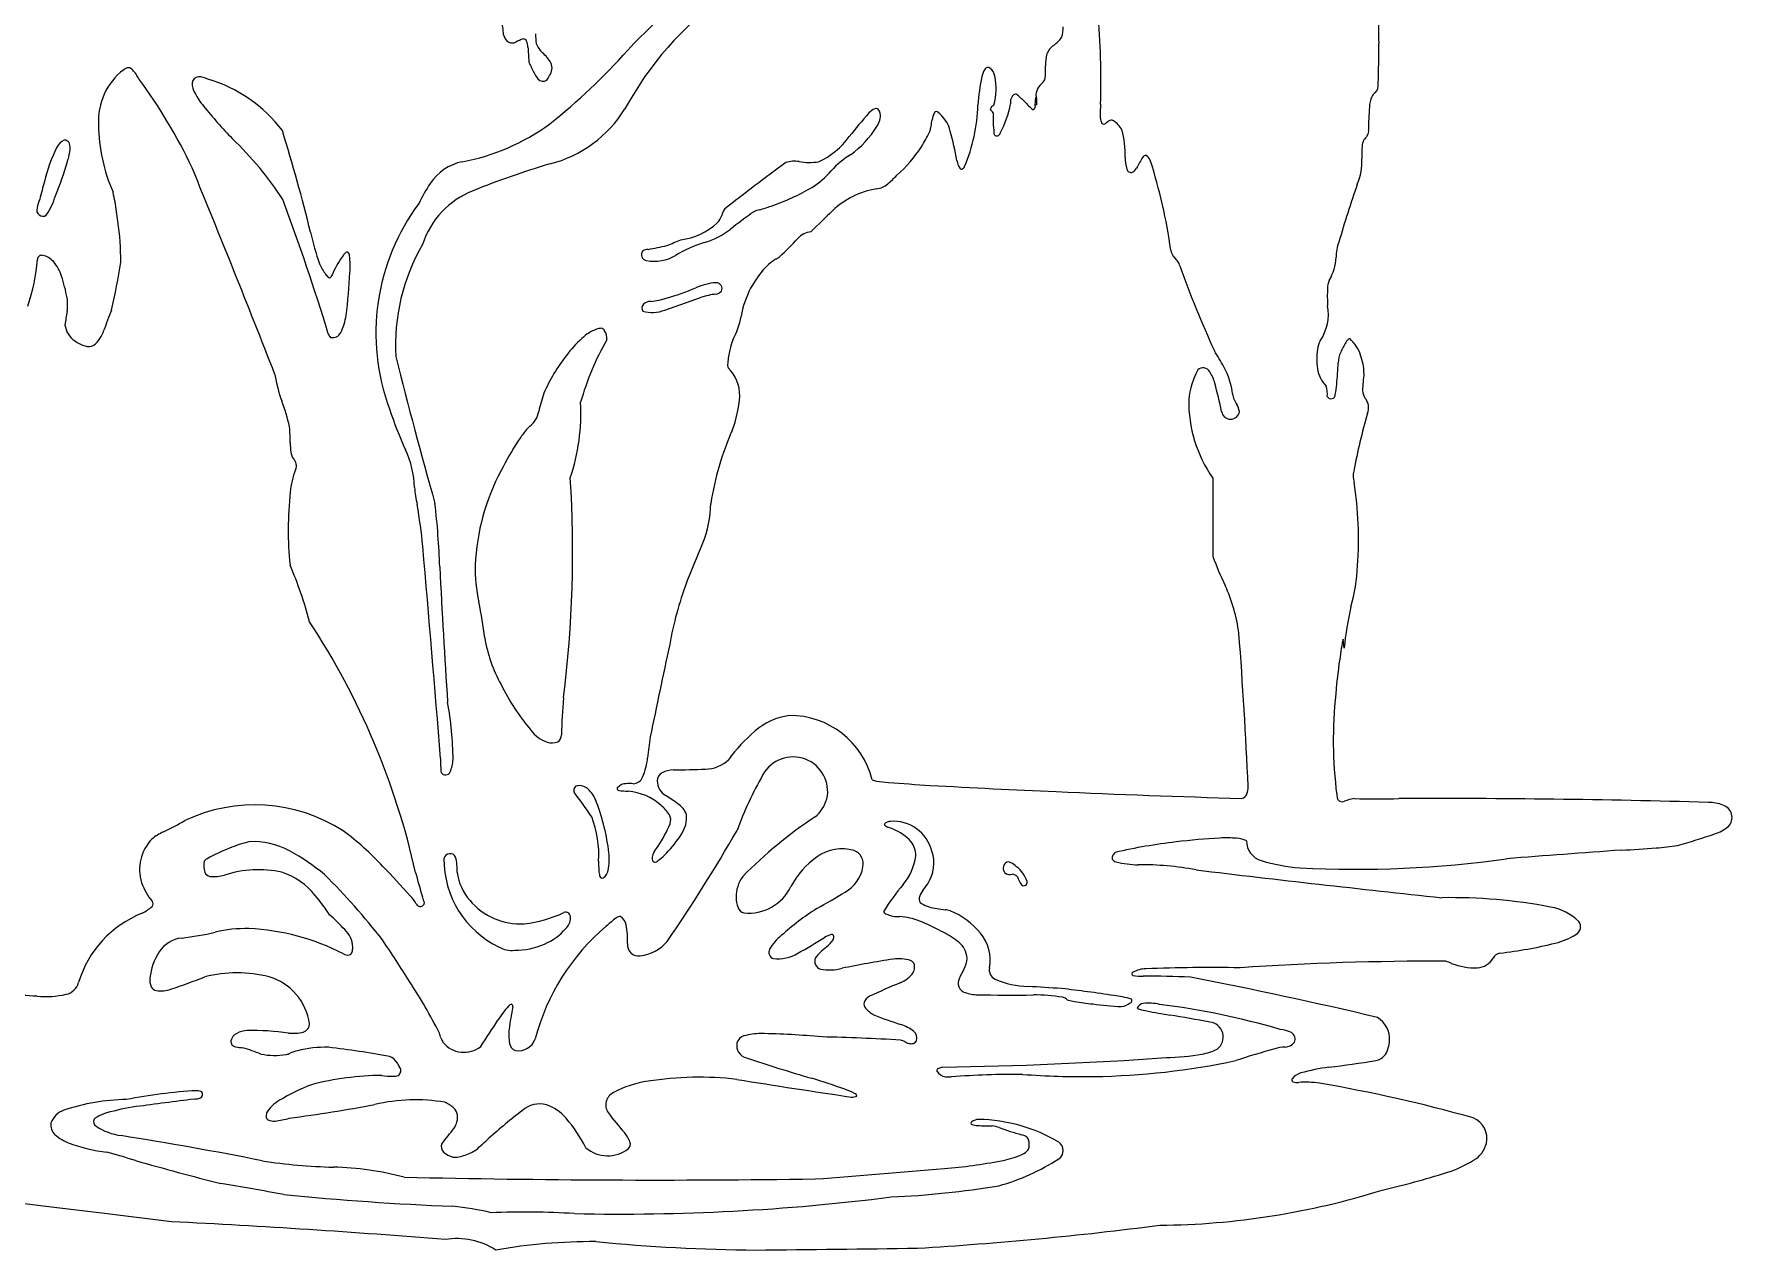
# Model space of a CAD drawing. Extents: x 0 to 18, y 0 to 17.8.
# Drawn here: x 6.64 to 17.99, y 0 to 8.13 of the extents above; entities that cross this region are included whole.
import ezdxf

# ---------------------------------------------------------------- set-up
doc = ezdxf.new("R2010")
doc.units = 0
doc.layers.add('WHITE', color=7, linetype='CONTINUOUS')

msp = doc.modelspace()

# ---------------------------------------------------------------- linework, layer by layer
at = {"layer": 'WHITE', "linetype": 'CONTINUOUS'}
for p, q in [((10.856632, 6.286621), (11.10311, 6.371732)), ((15.398816, 4.025752), (15.393294, 4.084383)), ((6.774379, 0.284896), (6.522088, 0.315379)), ((7.110751, 0.244115), (6.774379, 0.284896)), ((7.559217, 0.189496), (7.110751, 0.244115))]:
    msp.add_line(p, q, dxfattribs=at)
for centre, radius, start, end in [((11.404369, 8.362846), 1.643034, 179.537786, 188.10716), ((12.576694, 6.554941), 2.258715, 126.073972, 151.546224), ((16.459371, 8.130528), 0.831881, 168.23281, 184.268679), ((13.585291, 5.222349), 4.087575, 133.147398, 136.721745), ((13.363281, 8.169186), 0.157964, -22.219311, 3.774753), ((8.617458, 7.814422), 5.155859, -1.688148, 5.194952), ((9.859745, 8.147525), 0.083613, -168.696933, -122.483418), ((9.837277, 8.135435), 0.062599, -111.002492, -68.091331), ((9.996218, 7.834478), 0.278159, 107.829516, 119.171821), ((9.912858, 8.076921), 0.02243, 20.895162, 94.624628), ((9.816761, 8.037242), 0.12639, 3.652261, 22.162592), ((10.39753, 8.130243), 0.404401, 179.632516, 188.712972), ((10.137955, 8.119452), 0.148969, -160.196684, -130.634329), ((13.335663, 8.229706), 0.21139, -54.965611, -34.671837), ((11.01854, 8.000483), 4.611761, -2.459411, 0.846406), ((27.220765, 8.955563), 17.301832, -176.984209, -176.668899), ((10.050315, 7.97391), 0.104859, -166.945012, -154.713104), ((9.841095, 7.786156), 0.297401, 31.064191, 47.780021), ((7.559292, 10.728829), 4.076307, -51.662257, -41.560703), ((13.674893, 7.931377), 0.272443, 165.509087, 182.655611), ((13.53117, 7.94999), 0.129878, 124.816737, 157.568381), ((7.504793, 7.549742), 0.434037, 127.591427, 183.241953), ((7.281169, 7.839287), 0.068194, 97.261869, 127.116508), ((7.272463, 7.881654), 0.02528, 55.10703, 89.805101), ((7.211877, 7.797291), 0.129142, 46.682492, 54.47057), ((7.133237, 7.729623), 0.232576, 26.246629, 44.022757), ((7.742917, 7.798675), 0.046599, 92.98638, 170.641085), ((7.747541, 7.736018), 0.10942, 60.055346, 93.695071), ((10.357862, 8.109938), 0.441121, -155.800997, -151.236319), ((10.372705, 8.082031), 0.441836, -155.338384, -145.475272), ((9.965114, 7.903914), 0.130565, -38.053925, -22.359045), ((10.022641, 7.904907), 0.081015, -38.706166, 25.366282), ((14.588123, 7.530439), 1.642398, 168.847715, 175.569241), ((13.111771, 7.820682), 0.137789, 145.329971, 168.519259), ((13.017846, 7.884527), 0.02424, 57.208397, 143.15398), ((12.978817, 7.835688), 0.086667, 9.68966, 53.000618), ((12.669837, 7.768272), 0.402845, -16.00479, 11.7452), ((13.337394, 7.852619), 0.06514, -54.846869, -13.199142), ((12.818279, 7.892155), 0.58507, -5.336056, 2.605741), ((4.474406, 5.714589), 3.564771, 25.302819, 36.44964), ((7.830506, 7.805657), 0.133569, 179.744399, 210.193105), ((8.2621, 8.037414), 0.62339, -151.345629, -141.51493), ((7.529938, 6.903898), 0.96608, 37.062318, 73.633555), ((10.042824, 7.860246), 0.044556, -140.015484, -55.711638), ((13.202751, 7.707174), 0.023242, 73.643605, 150.263333), ((12.706392, 7.137425), 0.776811, 44.444371, 49.654462), ((13.444839, 7.719499), 0.106157, 131.211308, 192.608908), ((15.649921, 7.679742), 0.073993, 126.085425, 153.057874), ((15.558628, 7.789062), 0.068768, -46.067363, 11.3408), ((10.389177, 9.777641), 3.371584, -140.860737, -135.943039), ((9.883108, 8.071963), 0.833799, -75.683297, -31.919918), ((12.307041, 7.525648), 0.115854, 112.70293, 137.306987), ((12.269439, 7.611505), 0.022191, 51.864343, 108.693146), ((12.244189, 7.590134), 0.054998, 12.793565, 44.905593), ((12.673043, 7.596651), 0.017034, 62.503579, 160.551018), ((12.545533, 7.431486), 0.225445, 12.91718, 53.095873), ((11.782945, 7.694082), 1.168267, -22.576318, -1.803169), ((13.130707, 7.597755), 0.101087, 150.954418, 163.987677), ((12.856459, 7.439377), 0.257006, 40.482468, 46.447176), ((12.973251, 7.760665), 0.133154, -58.747264, -50.989205), ((13.900041, 7.577222), 0.848598, 178.041103, 187.04371), ((12.442014, 7.811313), 0.74177, -27.117636, -11.422237), ((13.228184, 7.678561), 0.060761, 138.651739, 193.463266), ((13.659935, 8.047112), 0.541238, -137.486159, -128.928307), ((13.312266, 7.644845), 0.020253, -68.008176, -4.917506), ((13.599605, 7.657885), 0.26757, 168.901846, 183.165715), ((13.29372, 7.688247), 0.048204, 9.648291, 26.015357), ((13.695887, 7.688385), 0.354733, 178.717328, 185.074225), ((13.268023, 7.674223), 0.076483, -13.006062, 16.797399), ((14.325829, 7.598806), 0.558398, 173.446851, 181.759351), ((17.098326, 7.498756), 1.536831, 174.590399, 180.317516), ((15.725241, 7.645008), 0.156907, 154.212812, 180.499196), ((8.229733, 7.539785), 1.158374, -179.278381, -156.278145), ((9.248004, 8.670859), 1.415414, -79.614538, -53.606524), ((14.597087, 5.495732), 3.176039, 138.404407, 142.100177), ((11.691789, 7.882203), 0.690464, -53.807792, -32.282343), ((12.166938, 7.587907), 0.131674, -34.444431, 6.280976), ((12.096219, 7.622623), 0.551445, -15.53567, -6.623762), ((12.801887, 7.53523), 0.159685, 155.155457, 171.434204), ((13.883774, 7.583361), 0.116092, -179.161581, -158.477383), ((13.790717, 7.545962), 0.015817, -160.838467, -56.383024), ((13.280385, 8.301546), 0.927598, -55.971497, -53.999283), ((13.841555, 7.52987), 0.026551, 56.243071, 126.873344), ((13.759439, 7.403754), 0.177043, 30.140108, 56.828048), ((13.283275, 7.323182), 0.651691, -1.380023, 15.072657), ((6.879953, 7.333401), 0.095542, 112.76301, 154.392807), ((6.847395, 7.389745), 0.032061, 31.324245, 97.904457), ((6.793196, 7.369232), 0.089658, -0.859576, 24.499772), ((6.424319, 5.81543), 2.234799, 32.769983, 46.37482), ((-3.158654, 3.940672), 11.99544, 13.820892, 17.19159), ((11.686811, 7.731542), 0.494397, -66.41126, -35.176993), ((11.231666, 8.197531), 1.571801, -31.440299, -27.36977), ((10.671705, 6.901597), 2.1725, 10.180731, 15.492064), ((13.07796, 7.470645), 0.020269, 172.86846, 297.993328), ((13.049069, 7.496036), 0.057869, -48.421293, -23.241235), ((16.10344, 7.319941), 0.587377, 173.789467, 181.897656), ((15.602942, 7.383101), 0.083432, 152.103026, 179.736484), ((16.118267, 6.980305), 0.73635, 140.052354, 143.127843), ((15.517948, 7.479967), 0.044765, -36.873538, 13.266039), ((7.691019, 6.917933), 1.006797, 153.020138, 166.932286), ((4.831718, 7.862318), 2.114049, -22.571629, -16.007046), ((6.537101, 7.395947), 0.346881, -19.640021, -4.639877), ((9.573811, 6.944711), 0.341315, 101.946394, 146.776309), ((18.781692, -2.502734), 12.090472, 126.04901, 128.493449), ((11.724901, 7.092337), 0.189398, 80.475614, 107.887592), ((11.822556, 7.683836), 0.410108, -99.30575, -81.290972), ((12.37456, 6.861466), 0.538973, 120.685923, 138.621625), ((11.774288, 7.901612), 0.954978, -48.373121, -33.274333), ((12.964979, 7.314365), 0.157629, -169.483312, -149.51888), ((14.237942, 7.309974), 0.303175, -179.529973, -164.620692), ((14.96995, 6.749951), 1.07464, 148.622965, 153.095079), ((14.071547, 7.297412), 0.022578, 80.732227, 147.686102), ((14.042634, 7.26306), 0.065322, 22.400113, 60.11336), ((10.58916, 6.171211), 3.687054, 8.049555, 17.630765), ((15.139337, 7.275535), 0.377873, -23.105051, 3.786674), ((-76.128692, -27.175796), 90.61511, 21.37867, 22.320172), ((11.818432, 1.498652), 6.019122, 106.694858, 111.86871), ((11.548301, 7.575928), 0.553391, -58.12303, -40.33501), ((11.56582, 8.02041), 1.184759, -48.732847, -44.65097), ((12.840218, 7.241682), 0.013256, -146.718674, -76.096709), ((12.824117, 7.268213), 0.043866, -63.917583, -31.079183), ((13.974013, 7.235102), 0.028924, -168.972743, -70.870604), ((13.954384, 7.264693), 0.063929, -62.915047, -26.430403), ((13.286828, 5.32821), 6.82302, 164.552371, 165.578692), ((6.33224, 7.182761), 0.470459, -33.847705, -16.281412), ((6.54164, 6.911803), 0.648154, 8.706486, 14.471362), ((10.078592, 6.599127), 0.953014, 146.02358, 155.073958), ((9.790584, 6.54305), 0.582393, 111.575421, 161.893217), ((11.046388, 8.47816), 1.585407, -70.792229, -59.939326), ((12.359338, 6.557686), 0.546531, 99.175525, 134.075348), ((12.262391, 7.222302), 0.12546, -85.521173, -47.437355), ((22.50156, 4.672572), 7.431751, 160.713245, 163.838076), ((6.699587, 6.954653), 0.041206, 159.257738, 304.567008), ((6.944962, 6.91456), 0.289129, 157.010318, 169.097232), ((3.738286, 6.425967), 3.493195, 7.470152, 9.623178), ((-6.03759, 1.657146), 15.312737, 16.973283, 20.521076), ((10.384944, 6.130611), 1.458587, 143.374734, 200.271194), ((11.368721, 6.884012), 0.135838, 145.86968, 164.866017), ((14.084457, 3.246215), 4.538393, 125.440467, 127.94319), ((11.53722, 6.766141), 0.196614, 103.716079, 115.414866), ((11.052456, 8.515367), 1.618647, -74.294919, -71.428371), ((19.822631, -1.304009), 11.386571, 133.537919, 134.552548), ((5.4937, 6.627007), 1.726784, -0.685905, 8.428689), ((10.917295, 7.175547), 0.421599, -83.486455, -46.438519), ((10.988594, 7.216433), 0.496188, -74.481087, -52.027369), ((11.123343, 6.95458), 0.119522, -45.0166, -17.079649), ((10.348126, 7.214625), 1.902979, -167.607557, -161.001315), ((10.404851, 6.050638), 1.348069, 150.030457, 183.215966), ((10.15574, 9.852422), 3.215152, -79.410143, -77.126352), ((9.042135, 11.262418), 4.898943, -68.065956, -66.887943), ((11.386636, 5.88921), 0.8896, 107.349854, 120.98444), ((10.190854, 8.2141), 2.126643, -47.657175, -42.969438), ((11.849112, 6.675308), 0.135655, 96.297041, 138.856038), ((15.593143, 6.647731), 0.247926, 157.846444, 182.004126), ((5.334385, 6.742085), 1.335076, -18.787212, -5.02872), ((6.691486, 6.6255), 0.027168, 74.172848, 180.9306), ((6.669046, 6.517044), 0.137863, 42.971517, 77.495576), ((6.560657, 6.428671), 0.277562, 17.802802, 41.067962), ((3.249007, 7.199654), 4.015429, -13.15511, -8.497116), ((8.914048, 6.765363), 0.402967, -155.008669, -143.580387), ((9.609522, 6.05465), 1.083215, 148.138486, 155.279764), ((8.918573, 6.48326), 0.270125, 138.150153, 147.990005), ((8.739297, 6.647756), 0.026994, 94.287924, 144.366504), ((8.714002, 6.647218), 0.035996, 2.570571, 49.709329), ((8.246872, 6.58322), 0.50735, -5.164466, 7.430516), ((10.740045, 6.655886), 0.038854, 138.858138, 263.146957), ((10.74839, 6.620066), 0.071986, 91.415241, 121.493014), ((10.787095, 6.885893), 0.273511, -100.892842, -58.828467), ((12.000035, 6.132618), 0.642561, 134.508402, 170.014195), ((11.785915, 6.314341), 0.363746, 121.142981, 130.518636), ((11.371125, 7.002183), 0.439484, -58.951518, -54.986535), ((14.320278, 6.695997), 0.080838, -173.971739, -132.697424), ((13.992052, 6.37614), 0.377602, 38.443468, 43.609117), ((14.237895, 6.571056), 0.063865, 9.020372, 38.612542), ((14.976091, 6.663882), 0.370112, -29.045054, -3.845388), ((5.610353, 6.127919), 1.274319, 10.850648, 17.614079), ((8.667641, 6.581564), 0.09558, -144.54609, -126.252751), ((8.617262, 6.511037), 0.008979, -133.158377, -22.248604), ((5.269095, 6.702477), 3.486969, -7.442055, -2.710977), ((21.071853, 8.999769), 7.189921, -160.342218, -155.466007), ((15.383901, 6.437511), 0.096314, 151.00756, 184.114496), ((6.59355, 6.32295), 0.272063, -9.674568, 9.49055), ((10.664784, 7.031167), 0.695304, -81.777138, -73.110983), ((10.436744, 7.899237), 1.592547, -74.333812, -66.755957), ((11.237842, 6.026948), 0.443933, 94.762875, 112.879943), ((11.258096, 5.897333), 0.499074, 96.864955, 108.092198), ((11.184195, 6.467303), 0.075824, -79.170107, -46.972986), ((11.19983, 6.429284), 0.040081, -25.745316, 88.354052), ((16.271305, 6.374753), 0.985054, 176.749882, 183.440107), ((12.887123, 5.262189), 6.110278, 170.437688, 171.281813), ((11.857258, 4.399347), 5.062778, 158.123306, 159.755727), ((8.374417, 6.297288), 0.355325, -26.930523, -7.512387), ((10.742115, 6.299121), 0.03763, 133.931046, 212.879244), ((10.771998, 6.495964), 0.225804, -105.801026, -67.987367), ((10.758662, 6.281358), 0.061903, 84.84018, 133.554258), ((10.842923, 6.340154), 0.533022, -28.507317, -10.388251), ((14.971716, 6.258725), 0.321391, -33.56444, 10.201151), ((6.993447, 6.203857), 0.146824, -173.938069, -122.497091), ((6.893207, 6.221391), 0.225242, -49.365468, -18.160925), ((8.636869, 6.1621), 0.060129, -104.268993, -25.347911), ((10.496536, 5.894491), 0.279941, 109.817126, 133.922569), ((10.444671, 6.028631), 0.136202, 95.218196, 108.421422), ((10.426784, 6.132158), 0.032577, 28.874979, 80.281183), ((10.379081, 6.096197), 0.092105, -5.405957, 34.141672), ((7.040342, 6.245324), 0.207712, -127.267418, -106.401189), ((7.0055, 6.118325), 0.076082, -108.235549, -63.125759), ((8.658135, 6.141051), 0.051845, -164.651495, -134.110125), ((10.900324, 5.451172), 0.879514, 132.8356, 142.814657), ((11.974933, 5.208391), 1.742227, 149.695163, 164.653023), ((12.019548, 5.856074), 0.745557, 167.20238, 174.278254), ((11.646292, 5.953132), 0.360273, 158.399841, 169.106014), ((15.721469, 5.960045), 0.505487, 172.904971, 187.482437), ((15.357023, 6.00899), 0.137832, 148.485819, 174.38314), ((15.820629, 5.811585), 0.484728, 147.823895, 156.589603), ((15.457425, 6.047691), 0.051974, 113.702828, 154.929557), ((15.271673, 5.909394), 0.24846, 17.831988, 48.43069), ((44.958385, 15.035747), 37.025256, -165.834849, -164.263067), ((11.148618, 5.245416), 1.201764, 142.154091, 156.222464), ((11.335753, 5.920393), 0.058904, 170.214773, 200.243557), ((13.30105, 5.220064), 1.464148, 27.920239, 32.849874), ((14.178922, 5.672785), 0.476606, 6.291113, 29.246596), ((12.887847, 6.032423), 2.47325, -5.613605, -2.284268), ((15.515153, 5.934), 0.156022, 153.270968, 180.056688), ((15.171173, 5.859363), 0.359847, 0.662636, 20.516098), ((9.155293, 5.993292), 0.914302, -171.372902, -159.841795), ((11.112782, 5.720569), 0.245611, -2.274935, 46.936426), ((14.886174, 5.635396), 0.529322, 151.552348, 174.351596), ((14.454647, 5.848665), 0.051567, 28.702577, 131.071942), ((14.292932, 5.734471), 0.249272, 14.621303, 33.88053), ((9.240314, 4.414966), 5.471344, 12.596015, 14.635391), ((15.421876, 5.922999), 0.203634, -171.875151, -134.579883), ((14.992202, 5.807842), 0.357454, -13.918908, -2.782149), ((17.087917, 5.679403), 1.56777, 173.255506, 177.522101), ((6.822896, 5.136379), 1.570527, 13.587616, 20.181808), ((10.939091, 5.41999), 0.942647, 160.802833, 168.502976), ((10.603499, 5.755848), 0.756043, -21.269254, -3.414447), ((15.272739, 5.680053), 0.913347, 179.533221, 214.55505), ((14.86346, 5.767336), 0.215009, -168.647208, -148.141012), ((15.10391, 5.725991), 0.182587, -5.512142, 16.535493), ((15.310878, 5.721256), 0.02829, -153.089933, 1.217138), ((15.641584, 5.759084), 0.12056, -174.335158, -148.293901), ((15.469301, 5.633855), 0.093208, -23.866901, 41.586425), ((11.605684, 6.487413), 2.728763, -161.581896, -155.40242), ((9.851771, 5.640114), 0.166734, -51.732668, -11.148514), ((8.946031, 5.59826), 1.350681, -18.761412, 3.023207), ((14.639161, 5.615792), 0.059681, -172.625256, -7.326402), ((14.581125, 5.589413), 0.118723, 9.095764, 32.869522), ((20.157763, 4.303538), 4.781265, 164.315037, 169.085471), ((7.109458, 5.413956), 1.243372, -0.750646, 4.215145), ((10.717994, 4.850686), 1.010483, 141.75576, 146.286916), ((10.108242, 5.336226), 0.231073, 131.531094, 142.719699), ((13.049916, 4.706498), 1.906538, 156.011984, 171.33413), ((8.805435, 5.403709), 0.452752, -179.235331, -171.378464), ((8.462379, 5.349398), 0.105455, -172.612332, -146.309931), ((8.53083, 5.078147), 0.653655, 1.917037, 24.728688), ((11.287288, 4.470537), 1.695034, 146.278783, 154.020654), ((8.33405, 5.244956), 0.061304, -25.562567, 48.5452), ((8.862021, 5.028021), 0.509607, 158.050834, 175.429609), ((11.063217, 4.516697), 1.474473, 151.818466, 177.490411), ((2.620636, 4.66288), 7.620793, -7.308121, 3.769132), ((173.885365, 5.09277), 159.364856, 179.975108, 180.16368), ((15.596538, 5.176083), 0.13751, 166.217124, 197.223179), ((13.059477, 4.755012), 2.435599, -4.18596, 8.98436), ((10.641466, 4.815843), 2.301356, 173.693798, 185.850993), ((10.176175, 5.196815), 0.996766, -174.426897, -167.80134), ((5.69944, 4.371322), 3.556036, 5.404002, 9.957055), ((4.2575, 4.402192), 5.097879, 1.8724, 6.663302), ((10.402325, 5.007585), 0.762943, -21.879254, -1.038306), ((-351.58635, -26.334113), 362.158695, 4.691567, 4.916808), ((-2.422756, 10.179522), 14.591595, -23.066805, -21.958255), ((5.784674, 3.483958), 2.792078, 14.89623, 23.141169), ((79.858972, 8.196637), 70.59959, -177.054463, -176.318352), ((10.554342, 4.549571), 0.964704, 178.117638, 192.932504), ((16.655727, 5.43036), 2.277059, -159.623181, -154.365317), ((14.302033, 4.628091), 1.187635, -15.958726, -2.454551), ((13.249945, 3.629317), 2.397167, 159.661906, 169.893984), ((13.583834, 3.976874), 1.121447, 7.587401, 24.685504), ((7.317274, 3.83237), 2.350902, 6.385118, 12.312059), ((4.233742, 1.418504), 5.079543, 12.585991, 33.224804), ((17.483487, 3.826594), 2.094162, 166.891058, 174.542837), ((10.648228, 4.265398), 1.009325, -170.212359, -151.355371), ((-18.64285, 1.606045), 33.433336, 2.560635, 4.320819), ((134.963407, -22.369715), 126.8551, 167.979218, 168.264826), ((19.873024, 3.319275), 4.548451, 171.576155, 174.946668), ((17.117625, 3.727144), 1.763028, 169.070185, 171.570217), ((15.48175, 4.046044), 0.096407, 156.566908, 170.819425), ((11.169908, 4.48412), 1.573081, -153.473032, -140.163343), ((7.351421, 3.273294), 2.090357, 0.180423, 10.751496), ((13.920211, 3.3854), 3.753356, 175.291864, 179.092378), ((18.263698, 3.412529), 2.937573, 173.993583, 187.197316), ((11.748877, 3.140021), 0.438676, 97.686758, 131.260661), ((11.69396, 3.007985), 0.566782, 13.97005, 90.380003), ((10.155786, 3.624853), 0.244127, -142.548774, -110.15993), ((10.111018, 3.446101), 0.056322, -55.290959, -1.268233), ((19.441076, 2.287845), 8.756221, 172.497488, 173.41126), ((12.173006, 2.635881), 1.097439, 130.548094, 144.027747), ((10.099761, 3.529705), 0.136939, -101.846137, -71.554697), ((10.306468, 3.336213), 0.438398, -23.238995, -5.715862), ((11.715231, 3.066747), 0.231065, -12.396152, 150.854684), ((10.389358, 3.266224), 1.030669, 178.816861, 182.290542), ((9.450562, 3.219007), 0.091248, 176.214404, 195.595798), ((9.391445, 3.209903), 0.032648, -151.799099, -20.94025), ((9.236956, 3.286401), 0.204916, -25.4836, -1.824605), ((10.869456, 3.137738), 0.062113, 119.39468, 180.480202), ((10.923716, 3.017487), 0.193871, 92.397636, 115.920776), ((10.877002, 9.662984), 6.451911, -89.657182, -87.766647), ((11.127884, 3.439125), 0.223152, -89.859883, -45.30001), ((13.63501, 1.967684), 2.443175, 150.270154, 159.931801), ((10.27884, 3.074931), 0.030518, 91.765108, 203.684869), ((10.285009, 3.016426), 0.089293, 39.42465, 94.56646), ((10.184336, 2.917223), 0.230409, 19.371731, 42.583538), ((10.549536, 3.085451), 0.01157, 111.644874, 267.388755), ((10.59935, 3.042443), 0.076257, 91.964236, 135.169718), ((10.699662, 4.314501), 1.249721, -96.923806, -93.991193), ((10.62207, 2.73383), 0.385659, 86.381557, 93.766449), ((10.585077, 2.699313), 0.36953, 47.943439, 85.716544), ((10.64196, 3.191686), 0.073101, -86.510294, -22.904397), ((10.917815, 3.135846), 0.110478, 179.288737, 240.17106), ((12.28117, 3.222819), 0.086417, -115.491629, -95.069496), ((12.483295, 4.628886), 1.506818, -98.002025, -94.973417), ((13.212184, 13.185066), 10.093987, -94.88475, -93.298367), ((15.860816, 59.582102), 56.56656, -93.272806, -92.41892), ((16.703339, 74.647117), 71.654006, -92.583597, -91.590187), ((14.64963, 3.093276), 0.107667, -23.725172, 3.438735), ((8.116049, 1.885707), 1.091424, 57.198644, 115.369149), ((5.968785, -0.113949), 5.331732, 34.383192, 36.569347), ((9.061906, 2.488376), 1.431904, 6.775536, 20.662811), ((10.660585, 2.764789), 0.27061, 32.788948, 50.528134), ((6.678866, -3.262231), 7.564655, 55.67154, 56.420185), ((10.863583, 2.861948), 0.147299, 20.16388, 56.515189), ((11.695369, 3.091655), 0.256598, -49.378686, -16.880736), ((14.703669, 3.067064), 0.047702, -76.370084, -21.016689), ((15.459224, 3.05083), 0.110135, -176.699911, -160.394573), ((15.386848, 3.037442), 0.039238, -143.08728, -66.933563), ((15.488956, 2.810325), 0.209785, 96.51068, 114.421373), ((15.615169, 9.436812), 6.419809, -91.338849, -88.66115), ((16.053488, -58.193682), 61.213117, 88.333271, 90.269869), ((17.834949, 2.727712), 0.265827, 68.820757, 90.221604), ((17.905132, 2.892868), 0.086663, -43.528367, 72.640837), ((6.659556, 4.571218), 1.966118, -64.502671, -59.804133), ((9.707888, 2.642055), 0.708526, -3.402375, 21.090506), ((10.114622, 3.174186), 0.842737, -34.120824, -22.581403), ((10.819324, 2.875491), 0.077538, -18.741188, 27.535505), ((10.811238, 2.891714), 0.191769, -35.162188, 6.289447), ((13.540548, 0.361765), 3.040222, 123.502465, 135.327079), ((12.337501, 2.84523), 0.012298, 97.903763, 193.382406), ((12.363036, 2.877572), 0.051424, -136.820801, -109.734813), ((12.381783, 2.766495), 0.101879, 99.276726, 116.824058), ((12.384256, 2.600171), 0.267538, 14.608801, 94.050165), ((7.638938, 2.544783), 0.292242, 135.847939, 197.542113), ((7.624649, 2.522902), 0.298336, 113.45376, 130.915221), ((8.276787, 1.917644), 0.836649, 103.764705, 113.195949), ((8.107648, 2.231704), 0.49946, 61.144103, 93.435415), ((7.595971, 1.29557), 1.872894, 42.706201, 53.602943), ((10.374539, 3.146462), 0.696832, -44.878227, -31.605479), ((1.474693, 8.48819), 11.384842, -34.34939, -29.940383), ((12.185611, 2.35642), 0.49911, 66.466421, 71.295182), ((12.271244, 2.526446), 0.309216, 41.526151, 68.434905), ((12.388966, 2.639216), 0.146461, -1.042289, 39.029324), ((14.686163, -0.907727), 3.659839, 96.439086, 102.899816), ((14.741767, -0.838167), 3.597506, 92.756792, 97.443371), ((14.610824, 1.784533), 0.971554, 85.904864, 92.482643), ((14.673294, 2.581001), 0.172744, 64.956821, 87.70702), ((14.882678, 2.735128), 0.136282, 179.000538, 253.972067), ((16.424626, 7.029816), 4.487886, -74.453188, -71.129485), ((17.789174, 3.052005), 0.282577, -72.074542, -50.749106), ((7.818694, 2.573105), 0.048749, 115.760269, 146.533377), ((8.410751, 1.494402), 1.279185, 111.244013, 118.646336), ((7.723339, 1.496007), 1.329408, 49.743161, 61.939806), ((10.034335, 2.614254), 0.653423, 179.576434, 244.111942), ((9.420808, 2.609027), 0.041126, 94.273642, 165.844967), ((9.42631, 2.61758), 0.033571, 16.330888, 104.784794), ((9.137959, 2.541298), 0.331831, -2.833553, 14.97095), ((10.095373, 2.613188), 0.390935, -10.798362, 6.48067), ((10.826701, 2.622527), 0.053822, 165.524974, 197.751966), ((10.869479, 2.613602), 0.097494, 146.044868, 166.730418), ((10.538975, 2.870096), 0.32115, -38.984583, -31.674755), ((10.742234, 2.701004), 0.119809, -64.357757, -48.033731), ((10.421857, 3.087605), 0.621827, -49.90496, -44.111697), ((12.17646, 2.186676), 0.535121, 124.25642, 152.72532), ((12.043748, 2.39187), 0.290878, 74.296181, 125.401551), ((12.087351, 2.581874), 0.096628, -11.347523, 68.682683), ((12.155365, 2.688418), 0.38356, -39.619515, -7.771525), ((12.405334, 2.587126), 0.251073, -33.081152, 18.706155), ((13.870256, 2.623693), 0.023285, 153.463581, 203.357345), ((13.886676, 2.639672), 0.045434, -146.296714, -106.915966), ((13.928673, 2.593636), 0.08898, 132.016041, 152.953753), ((15.466605, 9.923148), 7.376909, -92.828699, -82.07106), ((25.68264, -114.873698), 117.849986, 94.101935, 94.476604), ((16.875539, 10.290444), 7.625377, -87.164946, -85.412643), ((17.403165, 4.006854), 1.319924, -86.427618, -80.214714), ((7.934181, 2.572439), 0.158565, 169.994816, 196.517532), ((7.824736, 2.543692), 0.045602, -159.010746, -100.415795), ((7.841339, 2.772154), 0.274441, -95.194615, -74.594907), ((8.139532, 1.81975), 0.72378, 77.41145, 108.135717), ((8.156685, 2.084917), 0.463072, 38.134736, 72.32542), ((5.526727, -0.59393), 4.356039, 37.769141, 45.453752), ((4.547782, -1.722005), 6.161293, 41.618276, 44.101581), ((12.733812, 3.429132), 3.656053, -165.688189, -163.044312), ((9.818289, 2.571499), 0.352004, -172.391763, -138.84249), ((11.067516, 2.580143), 0.652653, 178.256015, 183.73882), ((10.59114, 2.548819), 0.175248, -176.324478, -165.136829), ((10.440385, 2.505107), 0.018672, -176.187853, -99.330132), ((10.427166, 2.530455), 0.044943, -76.892672, -36.24369), ((10.380676, 2.562096), 0.101164, -35.129528, -12.647949), ((10.79127, 2.6088), 0.016054, -170.378895, -79.913955), ((11.564378, 2.362703), 0.230584, 143.697649, 181.234661), ((11.945629, 2.603582), 0.239943, -60.879784, -9.770953), ((13.164148, 2.553559), 0.044616, 131.63601, 222.146765), ((13.166259, 2.566335), 0.055344, -129.483736, -75.36149), ((13.154264, 2.5684), 0.027071, 51.149324, 136.877299), ((13.102229, 2.446724), 0.158566, 47.564552, 64.198837), ((13.17937, 2.468851), 0.043945, 37.26657, 88.857862), ((13.085519, 2.401877), 0.20373, 18.167279, 52.61318), ((14.026493, 3.189666), 0.612877, -104.459915, -90.366485), ((14.038999, 0.574926), 2.001943, 79.360295, 90.470123), ((29.27376, 126.444676), 124.790759, -96.841347, -96.081676), ((15.2108, 3.827262), 1.276632, -106.648294, -94.863961), ((7.769589, 2.605474), 0.435502, -160.024632, -141.127358), ((11.415874, 2.568703), 0.316096, -95.574552, -25.644829), ((9.370976, 6.806513), 5.168587, -61.040286, -58.619013), ((13.526792, 1.523146), 1.416111, 139.44727, 148.309087), ((12.693372, 2.320702), 0.139156, 144.772496, 165.125087), ((12.092142, 2.796204), 0.627631, -39.029576, -33.468006), ((13.570838, 2.647066), 0.387393, -156.961741, -148.17975), ((13.257448, 2.458962), 0.022581, -134.333147, 16.559128), ((7.238922, 2.507907), 0.283895, -63.91171, -47.631675), ((7.410187, 2.315331), 0.0264, -40.581082, 39.591389), ((7.488304, 1.510168), 1.344285, 33.026389, 39.811765), ((8.983254, 2.194388), 0.244931, 29.585505, 45.842665), ((9.222432, 2.32518), 0.027978, -159.355214, -3.845554), ((8.962535, 2.246182), 0.297966, 15.000483, 23.063356), ((9.889772, 2.617474), 0.436257, -140.475263, -86.260015), ((11.504763, 2.356728), 0.170919, 179.662574, 202.566654), ((11.407766, 2.315691), 0.065604, -158.019887, -110.148749), ((12.915245, 0.6681), 1.922722, 122.803991, 131.709068), ((12.591894, 2.346265), 0.034543, 162.895201, 238.71136), ((12.710675, 2.568778), 0.286729, -118.478686, -96.791242), ((13.141073, 5.153397), 2.906659, -99.191697, -98.116392), ((12.70544, 2.071993), 0.205419, 73.177423, 82.937154), ((16.107869, -1.258523), 3.615199, 79.327276, 90.874853), ((16.715614, 1.937434), 0.362013, 45.947457, 80.173134), ((7.63004, 1.581428), 0.722374, 111.629849, 163.327667), ((7.445412, 0.931979), 1.757035, 43.564596, 48.250457), ((9.826181, 3.010724), 0.833675, -83.660951, -64.750792), ((11.420101, 1.038914), 1.476953, 130.355557, 165.377267), ((10.195981, 2.229536), 0.030644, 51.327734, 117.585199), ((10.125658, 2.224917), 0.102294, -46.728492, -2.905512), ((10.166314, 2.215842), 0.061629, 3.618702, 37.619114), ((14.101309, -2.114594), 5.616215, 129.58094, 130.36782), ((10.603104, 2.113672), 0.128458, 116.608992, 128.670726), ((10.556019, 2.2096), 0.021617, 73.014658, 118.910538), ((10.516035, 2.160578), 0.083673, 9.511131, 56.404065), ((10.095609, 2.070459), 0.513578, -2.282767, 11.676989), ((12.339275, 2.266139), 0.017469, 176.908652, 251.809068), ((12.449526, 2.50549), 0.280885, -114.326043, -107.441408), ((12.41181, 2.383424), 0.153128, -107.66775, -84.05838), ((12.393833, 1.789278), 0.443135, 67.742834, 85.621904), ((12.165548, 1.173847), 1.099395, 60.697723, 68.880446), ((12.573687, 1.797917), 0.508057, 39.191142, 67.892689), ((16.921693, 2.162445), 0.057615, -59.938526, 37.619766), ((7.648556, 1.883813), 0.203548, 95.866642, 147.168348), ((7.397635, 4.049782), 1.976926, -83.315574, -76.715256), ((8.061784, 1.232986), 0.917108, 89.00847, 103.228716), ((8.006077, 0.615306), 1.53632, 62.783347, 87.32962), ((8.595947, 2.01577), 0.176605, 3.327018, 46.032249), ((0.073535, -3.910609), 10.72219, 32.158603, 33.92848), ((9.850538, 2.507076), 0.502636, -89.611349, -66.326116), ((9.918164, 2.383359), 0.362384, -68.264708, -39.997521), ((10.681389, 2.040293), 0.073257, 172.383451, 279.151217), ((10.663527, 2.241649), 0.275266, -83.845193, -40.076368), ((11.862127, 1.830106), 0.354797, 129.601438, 149.213478), ((10.530435, 4.25961), 2.57893, -61.842206, -57.272493), ((12.016069, 1.942877), 0.173246, 105.205791, 121.822345), ((11.821301, 2.180626), 0.193269, -52.427283, -32.49425), ((11.974594, 2.097359), 0.013303, 31.335014, 107.340893), ((11.939886, 2.093244), 0.047372, -20.312236, 13.467557), ((12.377324, 1.467859), 0.740478, 54.20257, 63.855109), ((12.720975, 1.937892), 0.158277, 11.164185, 55.578147), ((12.757173, 1.941231), 0.275329, -11.229878, 40.205085), ((16.11299, 4.863136), 2.895943, -83.508846, -76.069697), ((16.706254, 2.488389), 0.448235, -76.595802, -56.97355), ((7.792551, 1.784429), 0.378465, 146.344911, 174.802208), ((8.740389, 2.034098), 0.06137, -121.06413, -81.699761), ((8.738756, 2.000581), 0.029162, -68.913056, -14.367601), ((8.624866, 2.032937), 0.147551, -15.564897, -2.687242), ((9.834755, 2.174382), 0.171011, -120.080651, -83.55615), ((11.598596, 1.991887), 0.04578, 154.34788, 250.231105), ((11.61275, 2.200067), 0.253003, -96.727342, -57.835796), ((11.917948, 1.933327), 0.058664, 160.427819, 249.918731), ((12.155011, 1.729254), 0.368122, 125.900835, 142.573259), ((13.297466, -4.165079), 6.178117, 98.490581, 101.72201), ((12.423005, 1.679437), 0.268551, 73.398647, 98.073951), ((12.483295, 1.894809), 0.045088, 17.241603, 68.618514), ((12.751772, 1.948388), 0.126105, -24.606057, 9.194451), ((15.97707, -16.536073), 18.4676, 89.687887, 93.956982), ((16.032316, 1.748331), 0.188461, 63.300579, 76.074903), ((16.282123, 2.017224), 0.129969, -86.450216, -30.608522), ((16.456842, 1.915388), 0.07227, 103.170037, 150.433894), ((7.517817, 1.803436), 0.10331, 171.49469, 204.240449), ((5.586641, 7.44828), 6.034947, -70.950821, -68.655633), ((7.997116, 0.962245), 0.891086, 76.062736, 103.890465), ((8.104747, 1.460963), 0.381448, 7.780353, 73.710068), ((11.956098, 2.219363), 0.346078, -99.696958, -75.577026), ((12.3641, 1.961046), 0.186129, -68.769457, -33.959614), ((12.443973, 1.894715), 0.083477, -26.803304, 9.277842), ((12.917529, 1.780651), 0.098917, 147.295203, 182.645271), ((12.333213, 2.133939), 0.58394, -30.895911, -24.058857), ((13.095902, 1.874686), 0.069877, 169.340128, 244.223168), ((13.98958, 1.847672), 0.010891, 99.345221, 256.238935), ((14.04773, 2.153718), 0.322398, -100.859589, -88.617883), ((14.078, 1.693377), 0.188076, 91.556356, 118.654847), ((14.099573, -3.12771), 4.959319, 86.858321, 90.509116), ((14.501882, -9.857209), 11.746429, 89.020577, 92.092959), ((8.632686, -27.933135), 30.305591, 76.667908, 79.084531), ((16.276325, 2.333623), 0.446333, -110.914775, -88.222416), ((6.350092, -2.90983), 4.617366, 86.140104, 88.649699), ((6.714185, 2.356979), 0.662062, -94.614697, -77.671367), ((6.832881, 1.816592), 0.108795, -77.974746, -14.86812), ((7.470315, 1.78745), 0.05366, -150.492081, -103.513251), ((7.489296, 1.944465), 0.21155, -98.568595, -71.527789), ((6.174537, -0.15641), 3.55966, 26.81981, 33.271318), ((13.899266, -1.799894), 3.876091, 112.251407, 115.56152), ((12.884186, 1.785657), 0.066165, -171.68251, -118.065234), ((12.947383, 1.941589), 0.234155, -113.755451, -91.943879), ((13.163854, 11.34136), 9.636405, -91.334431, -89.06314), ((13.304946, 2.366473), 0.604178, -113.346593, -91.817121), ((10.719496, -42.064956), 43.902624, 86.357322, 86.648912), ((13.309658, 0.375352), 1.330943, 81.081984, 89.493881), ((12.447649, -7.54862), 9.357951, 81.326824, 83.488894), ((10.393482, 1.116185), 0.776031, 138.526395, 147.089619), ((9.846192, 1.601925), 0.044299, 106.629442, 140.45326), ((11.538574, 1.270608), 1.733876, 168.215937, 173.163961), ((9.826144, 1.630125), 0.01604, -19.743325, 62.644899), ((12.234653, 1.647332), 0.045942, 171.056655, 221.262495), ((12.265397, 1.62479), 0.08171, 118.179741, 158.697921), ((12.359502, 1.755943), 0.211422, -138.926307, -119.72454), ((13.512992, 1.651781), 0.038541, 45.759069, 85.550263), ((13.560522, 1.699821), 0.029041, -135.295865, -98.719092), ((13.668067, 2.092567), 0.436066, -104.875594, -99.451655), ((13.978695, 3.989067), 2.357835, -99.329587, -96.340142), ((14.205037, 5.799372), 4.182138, -96.683256, -94.060094), ((13.728637, 0.742982), 0.968127, 75.171515, 82.272721), ((13.894409, 1.74512), 0.118285, -82.948296, -51.368368), ((13.964419, 1.668259), 0.016007, -76.13209, 41.506692), ((14.034254, 1.634908), 0.024231, -141.006132, -96.160684), ((14.064298, 1.594225), 0.055098, 96.226488, 152.506697), ((14.201116, 2.204733), 0.617619, -105.925067, -101.338565), ((14.093664, 1.333133), 0.317837, 77.176156, 96.384224), ((14.908518, 5.76131), 4.243865, -101.262291, -99.159023), ((13.508373, -3.553577), 5.23784, 73.774142, 82.807048), ((8.423076, 1.514896), 0.059651, -73.347946, -2.204265), ((-7.218796, 12.459439), 20.172998, -33.375082, -32.77884), ((10.145955, 1.438722), 0.331149, 173.364227, 189.573694), ((13.267065, 4.148955), 2.768372, -111.450644, -107.463557), ((12.33999, 1.226079), 0.298084, 52.677125, 71.153958), ((10.267935, -21.823388), 23.72857, 79.723494, 80.380699), ((14.489627, 1.424493), 0.100695, -53.072808, 83.467688), ((15.530829, 1.409277), 0.171973, -3.095267, 58.377774), ((7.990309, 1.393548), 0.033732, 171.547606, 265.648249), ((8.026453, 1.385324), 0.070749, 115.257622, 169.261652), ((8.073902, 1.298447), 0.169667, 92.938715, 117.23128), ((8.098371, -0.269185), 1.737393, 81.90753, 91.093863), ((8.372551, 1.7245), 0.27519, -96.175903, -75.775872), ((8.75421, 1.243705), 0.631597, 16.09038, 19.031325), ((9.462981, 1.448097), 0.106056, -163.938337, -146.518944), ((9.514943, 1.503451), 0.180781, -140.962774, -51.526694), ((9.878115, 1.389999), 0.05904, -173.823266, -108.45692), ((9.878421, 1.452023), 0.119546, -99.143844, -19.674091), ((11.424006, 1.368314), 0.086095, 167.863216, 256.333136), ((11.406428, 1.364965), 0.069963, 106.719468, 162.145817), ((11.498643, 1.040181), 0.407578, 89.930931, 105.999811), ((11.424967, -3.663614), 5.11191, 84.567468, 89.168682), ((11.532789, -14.488392), 15.918172, 86.755735, 88.645995), ((12.414671, 1.310563), 0.095607, 60.413709, 78.553933), ((12.521469, 1.494695), 0.117263, -120.544376, -105.473889), ((12.503474, 1.437419), 0.057298, -103.412002, -73.716943), ((12.511383, 1.412518), 0.031185, -74.837645, -23.271242), ((12.488488, 1.418806), 0.054799, -19.851262, 53.972415), ((14.929842, 1.177766), 0.300824, 67.236282, 81.952858), ((15.001462, 1.440261), 0.082489, -88.354262, -37.995889), ((15.018169, 1.410559), 0.052698, -23.577464, 57.813152), ((15.488544, 1.413556), 0.214437, -29.4213, -3.626859), ((8.076329, 1.766344), 0.415972, -102.295046, -95.452731), ((7.763452, 0.370789), 1.01882, 67.255335, 74.436864), ((8.251122, 1.819649), 0.517827, -100.432728, -81.512501), ((8.299814, 1.431859), 0.127421, -77.427685, -65.420383), ((8.525868, 0.893785), 0.456289, 105.863723, 112.287886), ((8.592456, 0.573024), 0.783391, 88.796849, 104.135343), ((7.672742, -6.341705), 7.754664, 80.011477, 83.066192), ((8.976201, 1.19699), 0.106855, 28.979656, 67.091502), ((8.843602, 1.099061), 0.271146, 26.570968, 33.511356), ((16.224355, 15.907096), 15.396584, -108.246232, -106.552647), ((12.309182, 28.436309), 27.216063, -89.144869, -85.997284), ((13.650731, 6.097728), 4.937935, -89.120153, -78.044328), ((14.173139, 2.825609), 1.539393, -88.666419, -79.715659), ((14.406801, 1.612594), 0.304443, -82.227858, -61.915551), ((16.120352, -3.079278), 4.58064, 104.999445, 108.410929), ((15.00883, 1.133809), 0.224053, 91.27846, 109.283523), ((14.25754, 9.654964), 8.496417, -82.97224, -80.844104), ((15.585376, 1.378153), 0.113936, -77.775799, -37.864651), ((8.980957, -0.765457), 1.933239, 90.471692, 104.5232), ((9.031259, 1.586516), 0.424001, -98.984792, -88.737321), ((9.044296, 1.258616), 0.096069, -92.203451, -71.624856), ((9.055291, 1.199356), 0.037287, -58.847751, 34.258367), ((11.088263, -1.028124), 2.184122, 83.387923, 99.036043), ((18.978368, 48.069961), 47.5461, -99.245029, -98.310655), ((10.455556, -3.433564), 4.786117, 70.401193, 73.212129), ((12.690284, 1.198687), 0.015083, 105.487853, 188.191498), ((12.752276, 1.249956), 0.09365, -145.221859, -101.109478), ((12.729367, 1.135583), 0.088805, 99.073278, 119.042101), ((12.745341, 1.489379), 0.331504, -91.920544, -85.258204), ((13.235949, -5.527299), 6.702334, 89.882742, 93.962919), ((13.650913, 6.468717), 5.308881, -94.334572, -89.183599), ((15.063971, 1.137799), 0.014459, 137.30172, 239.118281), ((15.135388, 1.084213), 0.10368, 104.990528, 142.308389), ((15.461642, -0.080019), 1.312755, 97.201393, 105.602083), ((7.902183, -2.220325), 3.290353, 93.027465, 101.274936), ((7.731198, 1.009013), 0.056493, 55.248288, 92.83472), ((7.739545, 1.04116), 0.027798, -87.134449, 30.886156), ((8.932423, -0.055424), 1.240667, 110.58767, 121.592263), ((10.55441, 0.970272), 0.091627, 115.846011, 213.801855), ((10.834895, 0.469511), 0.665449, 97.743434, 118.784982), ((11.867567, 0.533594), 0.575165, 63.353525, 70.35077), ((12.110741, 1.087793), 0.064817, -94.155186, -62.866577), ((12.123627, 1.031076), 0.016703, -3.317915, 83.494001), ((15.088368, 1.229959), 0.109303, -106.923976, -86.476898), ((15.139162, 0.440813), 0.681477, 82.084563, 93.708423), ((13.604412, -8.477632), 9.730684, 74.152216, 80.365223), ((6.887776, 0.801608), 0.14213, 109.475938, 160.169979), ((7.284772, -0.41646), 1.423221, 91.043116, 108.194155), ((7.200841, 0.660485), 0.267436, 106.609328, 121.263789), ((7.525321, -0.481493), 1.454599, 97.994118, 105.999309), ((13.141354, -42.25637), 43.605259, 97.152559, 97.667946), ((7.671871, 1.423114), 0.415496, -84.459308, -80.431919), ((8.253676, 0.897726), 0.061106, 161.649548, 189.096182), ((8.387247, 0.806809), 0.220981, 118.302569, 150.100573), ((6.829916, 12.199076), 11.418632, -82.368138, -79.454506), ((9.191515, -0.18897), 1.193634, 80.557691, 103.162385), ((9.307778, 0.804064), 0.200856, 46.029355, 66.665733), ((9.383404, 0.884751), 0.090295, 12.864608, 45.018822), ((12.446013, -2.35057), 4.152494, 127.724153, 131.731704), ((10.022035, 0.799793), 0.177827, 75.61539, 131.044462), ((9.963096, 0.681361), 0.308431, 40.404873, 70.468487), ((12.187414, 2.19655), 2.133669, -143.229031, -138.596692), ((6.835118, 0.834477), 0.082484, 169.277862, 228.853944), ((7.076632, 0.859552), 0.038062, 156.580169, 237.065415), ((7.094352, 0.821906), 0.074544, 115.681411, 134.930438), ((7.280109, 1.173526), 0.412204, -122.944987, -98.063515), ((8.220363, 0.893692), 0.027604, -168.239288, -124.930727), ((8.24154, 0.943555), 0.081381, -117.028204, -82.150654), ((8.16896, 1.528308), 0.670616, -82.830672, -74.657532), ((7.552351, 2.214187), 2.355959, -39.630979, -36.40357), ((9.34277, 0.8906), 0.129449, -35.19082, 6.322178), ((9.381917, 0.191082), 1.068786, 27.465244, 40.2241), ((12.91395, 0.849073), 0.00985, 120.312364, 252.877553), ((12.957638, 0.791773), 0.081839, 91.03856, 126.481726), ((12.952835, 0.957911), 0.125416, -109.461244, -91.712391), ((13.048826, 3.380277), 2.549678, -92.241878, -90.054849), ((12.937314, -0.206908), 1.080672, 59.162075, 89.001043), ((13.023075, 0.649391), 0.182703, 67.826141, 82.669937), ((14.32964, 4.458462), 3.844529, -108.778743, -106.419046), ((16.203282, 0.745019), 0.150014, -12.195758, 67.084789), ((6.984036, 1.002665), 0.307124, -131.421405, -110.476236), ((7.241012, 1.680219), 1.03177, -110.682726, -96.316766), ((3.473623, -22.972989), 24.032551, 78.740148, 81.026197), ((9.41622, 0.692227), 0.052998, 158.719747, 223.542741), ((6.506185, 4.185729), 4.679874, -48.686972, -47.265897), ((10.475421, 0.852308), 0.222259, -130.78349, -51.738503), ((10.411095, 0.635401), 0.231205, 22.462919, 40.46102), ((10.589412, 0.708279), 0.03858, -52.205912, 23.627031), ((13.210523, 0.650832), 0.124187, 60.987221, 74.866646), ((13.25269, 0.726463), 0.037596, 16.590138, 61.283088), ((13.202037, 0.706691), 0.091895, -19.717883, 19.388416), ((13.454812, 0.665905), 0.066052, -56.221397, 56.49008), ((16.171875, 0.759685), 0.183972, -59.82119, -14.594596), ((4.233172, -9.644499), 10.69817, 73.23562, 74.303395), ((12.203584, 17.572793), 17.662674, -106.054594, -104.134085), ((8.733238, 4.264135), 3.710739, -98.789895, -91.407347), ((9.490188, 0.788528), 0.17398, -130.237755, -106.460982), ((9.455243, 0.699388), 0.079023, -100.465621, -79.275595), ((9.423601, 0.902842), 0.284892, -80.637353, -72.095346), ((9.40449, 0.975148), 0.359593, -72.73969, -57.875365), ((12.386174, 4.427687), 3.898024, -84.995654, -79.369863), ((12.68663, 1.856306), 1.482785, -74.168099, -57.12325), ((12.959325, 1.339021), 0.756665, -78.88174, -69.127214), ((13.153772, 0.81924), 0.201745, -68.130665, -55.622606), ((13.231489, 0.706578), 0.064881, -56.089796, -28.432607), ((15.838017, 1.289872), 0.810428, -72.333436, -58.25984), ((8.59251, -1.498718), 2.053831, 75.257594, 88.616428), ((10.821366, 76.287078), 75.818778, -91.289481, -89.211214), ((3.223998, 113.660694), 113.514583, -85.634222, -85.198202), ((14.189223, 6.66499), 6.432702, -76.856824, -72.869555), ((1.981305, -34.630675), 35.569779, 79.750823, 80.437133), ((10.236049, 19.762503), 19.486375, -95.671788, -92.34119), ((10.558114, 14.679028), 14.438509, -91.212218, -82.784441), ((12.072629, 6.720349), 6.372505, -87.310677, -80.802869), ((14.122485, 5.262662), 5.096759, -89.511556, -72.537547), ((9.237535, -1.728682), 2.031193, 76.943442, 84.278571), ((9.908508, -5.629246), 5.883071, 86.646372, 92.066113), ((4.734511, -57.179281), 57.438276, 85.350694, 87.181165), ((11.095699, 23.924992), 23.956457, -86.528257, -82.63678), ((9.469367, -0.396876), 0.473523, 56.943626, 99.61614), ((10.375339, -3.696749), 3.753058, 89.678336, 99.937541), ((11.546839, 11.749703), 11.749908, -95.618815, -90.398285), ((8.530482, 302.538714), 302.552869, -89.444238, -89.239463)]:
    msp.add_arc(centre, radius, start, end, dxfattribs=at)

doc.saveas('drawing.dxf')
